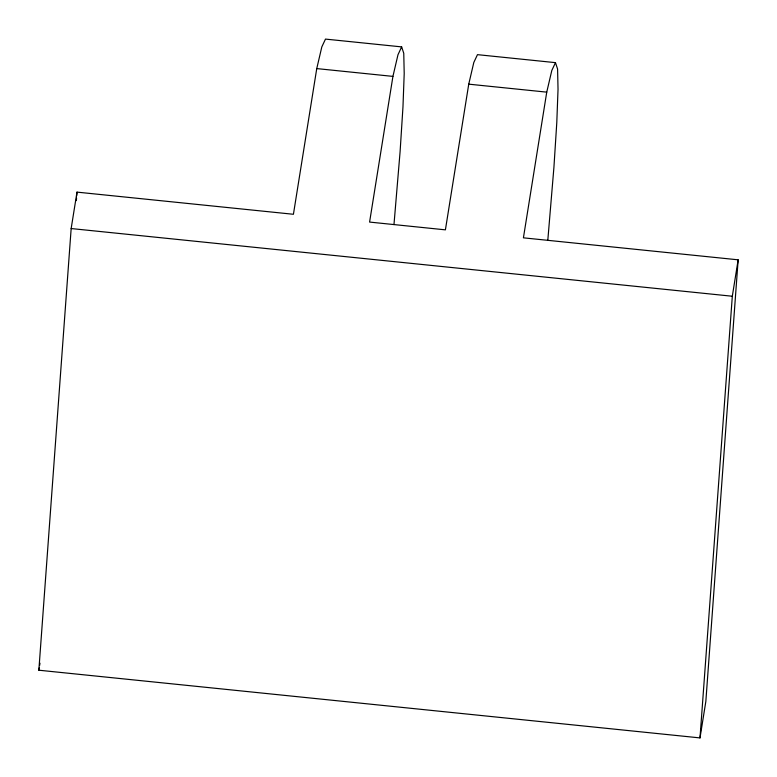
<?xml version="1.0" encoding="UTF-8"?>
<svg xmlns="http://www.w3.org/2000/svg" width="777" height="777" viewBox="0 0 777 777"><rect width="100%" height="100%" fill="white"/><g stroke="black" fill="none" stroke-linecap="round" stroke-linejoin="round"><path stroke-width="1.17" d="M401.651 46.892L397.989 54.72L392.929 76.389L369.59 222.076L445.406 229.846L468.745 84.159L473.805 62.481L477.476 54.652L555.477 62.646L551.806 70.464L546.746 92.142L523.416 237.83L738.15 259.819L705.837 701.485L699.999 737.907L38.85 670.211L71.163 228.545L77.001 192.123L293.424 214.277L316.754 68.59L321.814 46.921L325.485 39.093L401.651 46.892L403.758 53.283L404.205 73.592L402.972 106.867L400.106 151.544L393.978 224.582M76.379 200.592L76.554 198.174M76.729 195.755L77.001 192.123M699.999 737.907L732.313 296.241L738.15 259.819M547.804 240.326L553.923 167.288L556.788 122.611L558.032 89.345L557.585 69.036L555.477 62.646M38.85 670.211L39.229 667.861M39.608 665.51L39.977 663.16M316.754 68.59L392.929 76.389M468.745 84.159L546.746 92.142M71.163 228.545L732.313 296.241"/></g></svg>
